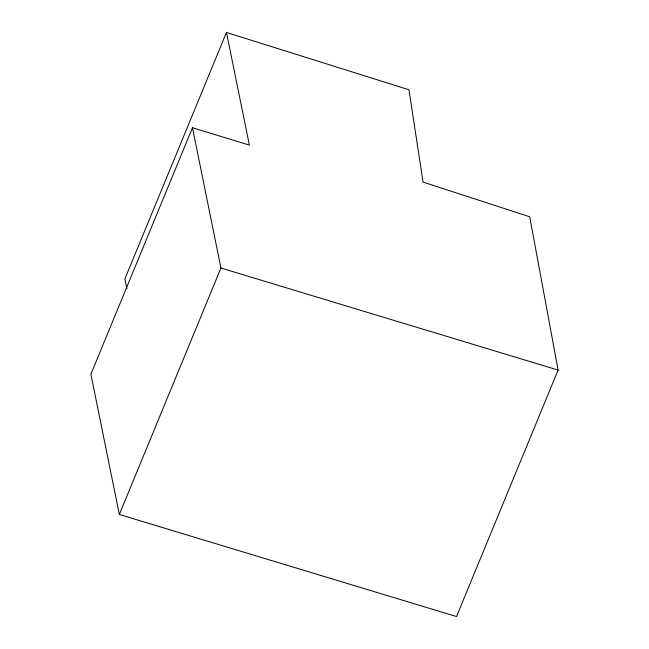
<?xml version="1.0" encoding="UTF-8"?>
<svg xmlns="http://www.w3.org/2000/svg" width="649" height="649" viewBox="0 0 649 649"><rect width="100%" height="100%" fill="white"/><g stroke="black" fill="none" stroke-linecap="round" stroke-linejoin="round"><path stroke-width="0.97" d="M226.469 32.45L249.378 145.116L192.477 127.739L90.892 374.197L119.343 514.479L456.523 616.55L558.108 370.092L529.73 216.782L423.051 182.093L408.975 89.781L226.469 32.45L124.884 278.908L126.896 288.789M119.343 514.479L220.928 268.021L192.477 127.739M220.928 268.021L558.108 370.092"/></g></svg>
